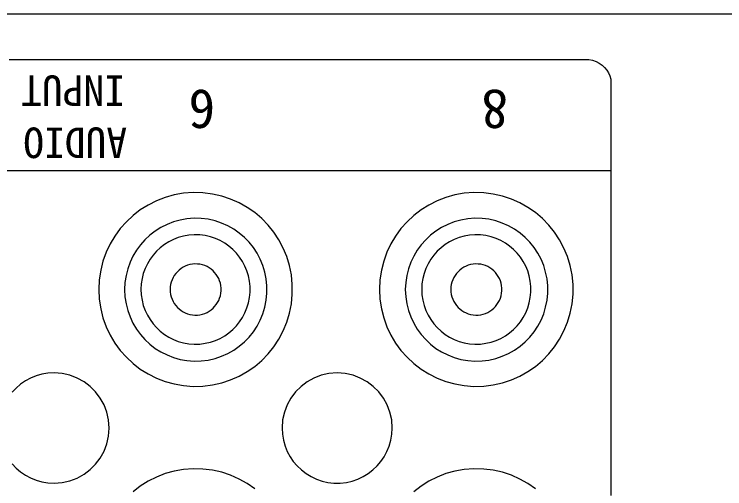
# Model space of a CAD drawing. Units: millimetres on the paper. Extents: x -139 to 141, y -98 to 91.
# Drawn here: x -1.62 to 7.45, y 66.87 to 72.92 of the extents above; entities that cross this region are included whole.
import ezdxf
from ezdxf.enums import TextEntityAlignment as Align

# ---------------------------------------------------------------- set-up
doc = ezdxf.new("R2010")
doc.units = ezdxf.units.MM
doc.layers.add('0-1_外形線', color=4, linetype='Continuous')
doc.styles.add('ＭＳ ゴシック', font='')
doc.styles.get('ＭＳ ゴシック').set_extended_font_data('MS Gothic')

msp = doc.modelspace()

# ---------------------------------------------------------------- linework, layer by layer
at = {"layer": '0-1_外形線'}
msp.add_line((38.696, 72.925), (-34.774, 72.925), dxfattribs=at)
for points in [[(-1.686, 72.349), (-1.525, 72.349), (-1.203, 72.349), (-0.881, 72.349), (-0.721, 72.349), (-0.56, 72.349), (-0.4, 72.349), (-0.24, 72.349), (-0.081, 72.349), (0.078, 72.349), (0.236, 72.349), (0.394, 72.349), (0.472, 72.349), (0.55, 72.349), (0.628, 72.349), (0.706, 72.349), (0.784, 72.349), (0.861, 72.349), (0.938, 72.349), (1.015, 72.349), (1.091, 72.349), (1.168, 72.349), (1.244, 72.349), (1.319, 72.349), (1.395, 72.349), (1.47, 72.349), (1.544, 72.349), (1.618, 72.349), (1.692, 72.349), (1.766, 72.349), (1.839, 72.349), (1.912, 72.349), (1.985, 72.349), (2.057, 72.349), (2.128, 72.349)], [(2.128, 72.349), (2.199, 72.349), (2.27, 72.349), (2.341, 72.349), (2.41, 72.349), (2.48, 72.349), (2.549, 72.349), (2.617, 72.349), (2.685, 72.349), (2.753, 72.349), (2.82, 72.349), (2.886, 72.349), (2.952, 72.349), (3.017, 72.349), (3.082, 72.349), (3.147, 72.349), (3.21, 72.349), (3.273, 72.349), (3.336, 72.349), (3.398, 72.349), (3.459, 72.349), (3.52, 72.349), (3.58, 72.349), (3.639, 72.349), (3.698, 72.349), (3.756, 72.349), (3.814, 72.349), (3.87, 72.349), (3.926, 72.349), (3.982, 72.349), (4.037, 72.349), (4.091, 72.349), (4.144, 72.349), (4.196, 72.349), (4.248, 72.349), (4.299, 72.349), (4.349, 72.349), (4.399, 72.349), (4.447, 72.349), (4.495, 72.349)], [(4.495, 72.349), (4.519, 72.349), (4.542, 72.349), (4.566, 72.349), (4.589, 72.349), (4.611, 72.349), (4.634, 72.349), (4.656, 72.349), (4.679, 72.349), (4.701, 72.349), (4.722, 72.349), (4.744, 72.349), (4.765, 72.349), (4.786, 72.349), (4.807, 72.349), (4.828, 72.349), (4.848, 72.349), (4.869, 72.349), (4.889, 72.349), (4.908, 72.349), (4.928, 72.349), (4.947, 72.349), (4.966, 72.349), (4.985, 72.349), (5.004, 72.349), (5.022, 72.349), (5.041, 72.349), (5.059, 72.349), (5.076, 72.349), (5.094, 72.349), (5.111, 72.349), (5.128, 72.349), (5.145, 72.349), (5.161, 72.349), (5.178, 72.349), (5.194, 72.349), (5.21, 72.349), (5.225, 72.349), (5.24, 72.349), (5.255, 72.349)], [(5.255, 72.349), (5.27, 72.349), (5.285, 72.349), (5.299, 72.349), (5.313, 72.349), (5.327, 72.349), (5.341, 72.349), (5.354, 72.349), (5.367, 72.349), (5.38, 72.349), (5.392, 72.349), (5.404, 72.349), (5.416, 72.349), (5.428, 72.349), (5.44, 72.349), (5.451, 72.349), (5.462, 72.349), (5.472, 72.349), (5.483, 72.349), (5.493, 72.349), (5.503, 72.349), (5.512, 72.349), (5.522, 72.349), (5.531, 72.349), (5.539, 72.349), (5.548, 72.349), (5.556, 72.349), (5.564, 72.349), (5.572, 72.349), (5.579, 72.349), (5.586, 72.349), (5.593, 72.349), (5.599, 72.349), (5.605, 72.349), (5.611, 72.349), (5.617, 72.349), (5.622, 72.349), (5.627, 72.349), (5.632, 72.349), (5.636, 72.349)], [(5.636, 72.349), (5.641, 72.349), (5.644, 72.349), (5.648, 72.349), (5.651, 72.349), (5.654, 72.349), (5.657, 72.349), (5.659, 72.349), (5.661, 72.349), (5.663, 72.349), (5.664, 72.349), (5.665, 72.349), (5.666, 72.349), (5.667, 72.349), (5.667, 72.349)], [(5.667, 72.349), (5.715, 72.346), (5.761, 72.337), (5.805, 72.321), (5.845, 72.301), (5.882, 72.276), (5.914, 72.247), (5.942, 72.213), (5.965, 72.177), (5.981, 72.137), (5.992, 72.095), (5.995, 72.052)], [(5.995, 72.052), (5.995, 72.048), (5.995, 72.039), (5.995, 72.024), (5.995, 72.003), (5.995, 71.978), (5.995, 71.948), (5.995, 71.914), (5.995, 71.876), (5.995, 71.835), (5.995, 71.791), (5.995, 71.696), (5.995, 71.595), (5.995, 71.49), (5.995, 71.385), (5.995, 71.284), (5.995, 71.189), (5.995, 71.145), (5.995, 71.104), (5.995, 71.066), (5.995, 71.032), (5.995, 71.002), (5.995, 70.976), (5.995, 70.956), (5.995, 70.941), (5.995, 70.931), (5.995, 70.928)], [(5.995, 71.996), (5.995, 71.996), (5.995, 71.995), (5.995, 71.993), (5.995, 71.99), (5.995, 71.987), (5.995, 71.983), (5.995, 71.978), (5.995, 71.973), (5.995, 71.967), (5.995, 71.96), (5.995, 71.952), (5.995, 71.944), (5.995, 71.935), (5.995, 71.926), (5.995, 71.915), (5.995, 71.905), (5.995, 71.893), (5.995, 71.881), (5.995, 71.868), (5.995, 71.855), (5.995, 71.841), (5.995, 71.826), (5.995, 71.811), (5.995, 71.795), (5.995, 71.778), (5.995, 71.761), (5.995, 71.743), (5.995, 71.725), (5.995, 71.706), (5.995, 71.686), (5.995, 71.666), (5.995, 71.646), (5.995, 71.625), (5.995, 71.603), (5.995, 71.581), (5.995, 71.558), (5.995, 71.534), (5.995, 71.51), (5.995, 71.486)], [(5.995, 71.486), (5.995, 71.461), (5.995, 71.436), (5.995, 71.41), (5.995, 71.383), (5.995, 71.356), (5.995, 71.329), (5.995, 71.301), (5.995, 71.273), (5.995, 71.244), (5.995, 71.214), (5.995, 71.185), (5.995, 71.154), (5.995, 71.124), (5.995, 71.092), (5.995, 71.061), (5.995, 71.029), (5.995, 70.996), (5.995, 70.963), (5.995, 70.93), (5.995, 70.896), (5.995, 70.862), (5.995, 70.828), (5.995, 70.793), (5.995, 70.758), (5.995, 70.722), (5.995, 70.686), (5.995, 70.65), (5.995, 70.613), (5.995, 70.576), (5.995, 70.538), (5.995, 70.501), (5.995, 70.424), (5.995, 70.346), (5.995, 70.267), (5.995, 70.187), (5.995, 70.105), (5.995, 70.022), (5.995, 69.939), (5.995, 69.854)], [(0.96, 70.928), (0.879, 70.928), (0.797, 70.928), (0.716, 70.928), (0.634, 70.928), (0.552, 70.928), (0.47, 70.928), (0.387, 70.928), (0.305, 70.928), (0.139, 70.928), (-0.027, 70.928), (-0.194, 70.928), (-0.362, 70.928), (-0.53, 70.928), (-0.698, 70.928), (-0.866, 70.928), (-1.204, 70.928), (-1.541, 70.928), (-1.709, 70.928)], [(3.809, 70.928), (3.746, 70.928), (3.682, 70.928), (3.618, 70.928), (3.553, 70.928), (3.487, 70.928), (3.421, 70.928), (3.354, 70.928), (3.287, 70.928), (3.219, 70.928), (3.151, 70.928), (3.082, 70.928), (3.012, 70.928), (2.942, 70.928), (2.871, 70.928), (2.8, 70.928), (2.728, 70.928), (2.656, 70.928), (2.583, 70.928), (2.51, 70.928), (2.436, 70.928), (2.362, 70.928), (2.287, 70.928), (2.212, 70.928), (2.137, 70.928), (2.061, 70.928), (1.985, 70.928), (1.908, 70.928), (1.831, 70.928), (1.753, 70.928), (1.675, 70.928), (1.597, 70.928), (1.519, 70.928), (1.44, 70.928), (1.36, 70.928), (1.281, 70.928), (1.201, 70.928), (1.121, 70.928), (1.04, 70.928), (0.96, 70.928)], [(5.095, 70.928), (5.073, 70.928), (5.051, 70.928), (5.028, 70.928), (5.006, 70.928), (4.983, 70.928), (4.96, 70.928), (4.937, 70.928), (4.913, 70.928), (4.889, 70.928), (4.865, 70.928), (4.841, 70.928), (4.817, 70.928), (4.792, 70.928), (4.768, 70.928), (4.743, 70.928), (4.718, 70.928), (4.692, 70.928), (4.667, 70.928), (4.641, 70.928), (4.615, 70.928), (4.588, 70.928), (4.562, 70.928), (4.535, 70.928), (4.509, 70.928), (4.482, 70.928), (4.454, 70.928), (4.427, 70.928), (4.399, 70.928), (4.372, 70.928), (4.344, 70.928), (4.287, 70.928), (4.23, 70.928), (4.172, 70.928), (4.113, 70.928), (4.053, 70.928), (3.993, 70.928), (3.932, 70.928), (3.871, 70.928), (3.809, 70.928)], [(5.757, 70.928), (5.745, 70.928), (5.733, 70.928), (5.72, 70.928), (5.708, 70.928), (5.695, 70.928), (5.681, 70.928), (5.667, 70.928), (5.654, 70.928), (5.639, 70.928), (5.625, 70.928), (5.61, 70.928), (5.595, 70.928), (5.58, 70.928), (5.564, 70.928), (5.549, 70.928), (5.532, 70.928), (5.516, 70.928), (5.5, 70.928), (5.483, 70.928), (5.466, 70.928), (5.448, 70.928), (5.431, 70.928), (5.413, 70.928), (5.395, 70.928), (5.377, 70.928), (5.358, 70.928), (5.339, 70.928), (5.32, 70.928), (5.301, 70.928), (5.281, 70.928), (5.261, 70.928), (5.241, 70.928), (5.221, 70.928), (5.201, 70.928), (5.18, 70.928), (5.159, 70.928), (5.138, 70.928), (5.116, 70.928), (5.095, 70.928)], [(5.995, 70.928), (5.995, 70.928), (5.995, 70.928), (5.994, 70.928), (5.993, 70.928), (5.991, 70.928), (5.989, 70.928), (5.987, 70.928), (5.985, 70.928), (5.982, 70.928), (5.979, 70.928), (5.976, 70.928), (5.972, 70.928), (5.968, 70.928), (5.964, 70.928), (5.959, 70.928), (5.954, 70.928), (5.949, 70.928), (5.943, 70.928), (5.937, 70.928), (5.931, 70.928), (5.925, 70.928), (5.918, 70.928), (5.911, 70.928), (5.903, 70.928), (5.896, 70.928), (5.888, 70.928), (5.879, 70.928), (5.871, 70.928), (5.862, 70.928), (5.853, 70.928), (5.843, 70.928), (5.834, 70.928), (5.824, 70.928), (5.813, 70.928), (5.803, 70.928), (5.792, 70.928), (5.781, 70.928), (5.769, 70.928), (5.757, 70.928)], [(1.693, 70.143), (1.619, 70.234), (1.538, 70.317), (1.449, 70.393), (1.353, 70.46), (1.25, 70.518), (1.142, 70.566), (1.029, 70.604), (0.911, 70.631), (0.789, 70.646), (0.664, 70.649), (0.54, 70.64), (0.42, 70.619), (0.305, 70.586), (0.194, 70.543), (0.089, 70.49), (-0.011, 70.427), (-0.103, 70.356), (-0.189, 70.276), (-0.266, 70.189), (-0.336, 70.095), (-0.396, 69.994), (-0.446, 69.887), (-0.487, 69.775), (-0.516, 69.659), (-0.534, 69.538), (-0.541, 69.414)], [(5.275, 70.143), (5.202, 70.234), (5.12, 70.317), (5.031, 70.393), (4.935, 70.46), (4.833, 70.518), (4.725, 70.566), (4.612, 70.604), (4.494, 70.631), (4.372, 70.646), (4.247, 70.649), (4.123, 70.64), (4.003, 70.619), (3.888, 70.586), (3.777, 70.543), (3.671, 70.49), (3.572, 70.427), (3.479, 70.356), (3.394, 70.276), (3.316, 70.189), (3.247, 70.095), (3.187, 69.994), (3.136, 69.887), (3.096, 69.775), (3.066, 69.659), (3.048, 69.538), (3.042, 69.414)], [(1.432, 69.948), (1.378, 70.015), (1.318, 70.076), (1.252, 70.132), (1.181, 70.182), (1.106, 70.224), (1.027, 70.26), (0.943, 70.288), (0.857, 70.308), (0.767, 70.319), (0.675, 70.321), (0.585, 70.315), (0.497, 70.299), (0.411, 70.275), (0.33, 70.243), (0.252, 70.204), (0.179, 70.158), (0.111, 70.105), (0.048, 70.046), (-0.009, 69.982), (-0.06, 69.913), (-0.105, 69.838), (-0.142, 69.76), (-0.172, 69.678), (-0.193, 69.592), (-0.207, 69.504), (-0.211, 69.413)], [(5.015, 69.948), (4.96, 70.015), (4.9, 70.076), (4.835, 70.132), (4.764, 70.182), (4.689, 70.224), (4.609, 70.26), (4.526, 70.288), (4.439, 70.308), (4.35, 70.319), (4.258, 70.321), (4.167, 70.315), (4.079, 70.299), (3.994, 70.275), (3.913, 70.243), (3.835, 70.204), (3.762, 70.158), (3.694, 70.105), (3.631, 70.046), (3.574, 69.982), (3.523, 69.913), (3.478, 69.838), (3.441, 69.76), (3.411, 69.678), (3.389, 69.592), (3.376, 69.504), (3.371, 69.413)], [(-0.541, 69.414), (-0.534, 69.289), (-0.516, 69.168), (-0.487, 69.051), (-0.446, 68.938), (-0.396, 68.831), (-0.336, 68.73), (-0.266, 68.636), (-0.189, 68.548), (-0.103, 68.469), (-0.011, 68.398), (0.089, 68.335), (0.194, 68.282), (0.305, 68.239), (0.42, 68.207), (0.54, 68.186), (0.664, 68.177), (0.789, 68.18), (0.911, 68.195), (1.029, 68.222), (1.142, 68.259), (1.25, 68.307), (1.353, 68.365), (1.449, 68.432), (1.538, 68.508), (1.619, 68.591), (1.693, 68.682), (1.757, 68.78), (1.813, 68.884), (1.858, 68.994), (1.893, 69.109), (1.917, 69.228), (1.929, 69.351), (1.929, 69.477), (1.917, 69.599), (1.893, 69.718), (1.858, 69.832), (1.813, 69.941), (1.757, 70.045), (1.693, 70.143)], [(1.257, 69.825), (1.216, 69.877), (1.17, 69.924), (1.12, 69.966), (1.066, 70.004), (1.008, 70.037), (0.947, 70.064), (0.883, 70.086), (0.817, 70.101), (0.748, 70.109), (0.678, 70.111), (0.608, 70.106), (0.54, 70.094), (0.474, 70.076), (0.412, 70.051), (0.352, 70.021), (0.296, 69.986), (0.244, 69.946), (0.196, 69.901), (0.152, 69.851), (0.113, 69.798), (0.079, 69.741), (0.05, 69.681), (0.027, 69.618), (0.011, 69.552), (0, 69.484), (-0.003, 69.415)], [(3.042, 69.414), (3.048, 69.289), (3.066, 69.168), (3.096, 69.051), (3.136, 68.938), (3.187, 68.831), (3.247, 68.73), (3.316, 68.636), (3.394, 68.548), (3.479, 68.469), (3.572, 68.398), (3.671, 68.335), (3.777, 68.282), (3.888, 68.239), (4.003, 68.207), (4.123, 68.186), (4.247, 68.177), (4.372, 68.18), (4.494, 68.195), (4.612, 68.222), (4.725, 68.259), (4.833, 68.307), (4.935, 68.365), (5.031, 68.432), (5.12, 68.508), (5.202, 68.591), (5.275, 68.682), (5.34, 68.78), (5.395, 68.884), (5.441, 68.994), (5.476, 69.109), (5.5, 69.228), (5.512, 69.351), (5.512, 69.477), (5.5, 69.599), (5.476, 69.718), (5.441, 69.832), (5.395, 69.941), (5.34, 70.045), (5.275, 70.143)], [(4.84, 69.825), (4.799, 69.877), (4.753, 69.924), (4.702, 69.966), (4.648, 70.004), (4.591, 70.037), (4.53, 70.064), (4.466, 70.086), (4.399, 70.101), (4.331, 70.109), (4.26, 70.111), (4.19, 70.106), (4.123, 70.094), (4.057, 70.076), (3.995, 70.051), (3.935, 70.021), (3.879, 69.986), (3.827, 69.946), (3.778, 69.901), (3.735, 69.851), (3.695, 69.798), (3.661, 69.741), (3.633, 69.681), (3.61, 69.618), (3.593, 69.552), (3.583, 69.484), (3.58, 69.415)], [(-0.211, 69.413), (-0.207, 69.321), (-0.193, 69.231), (-0.172, 69.145), (-0.142, 69.062), (-0.105, 68.983), (-0.06, 68.908), (-0.009, 68.838), (0.048, 68.774), (0.111, 68.715), (0.179, 68.662), (0.252, 68.616), (0.33, 68.577), (0.411, 68.545), (0.497, 68.521), (0.585, 68.506), (0.675, 68.499), (0.767, 68.501), (0.857, 68.512), (0.943, 68.532), (1.027, 68.56), (1.106, 68.596), (1.181, 68.638), (1.252, 68.688), (1.318, 68.744), (1.378, 68.805), (1.432, 68.873), (1.479, 68.945), (1.52, 69.022), (1.554, 69.103), (1.58, 69.187), (1.597, 69.275), (1.606, 69.366), (1.606, 69.459), (1.597, 69.548), (1.58, 69.635), (1.554, 69.719), (1.52, 69.8), (1.479, 69.876), (1.432, 69.948)], [(3.371, 69.413), (3.376, 69.321), (3.389, 69.231), (3.411, 69.145), (3.441, 69.062), (3.478, 68.983), (3.523, 68.908), (3.574, 68.838), (3.631, 68.774), (3.694, 68.715), (3.762, 68.662), (3.835, 68.616), (3.913, 68.577), (3.994, 68.545), (4.079, 68.521), (4.167, 68.506), (4.258, 68.499), (4.35, 68.501), (4.439, 68.512), (4.526, 68.532), (4.609, 68.56), (4.689, 68.596), (4.764, 68.638), (4.835, 68.688), (4.9, 68.744), (4.96, 68.805), (5.015, 68.873), (5.062, 68.945), (5.103, 69.022), (5.137, 69.103), (5.162, 69.187), (5.18, 69.275), (5.189, 69.366), (5.189, 69.459), (5.18, 69.548), (5.162, 69.635), (5.137, 69.719), (5.103, 69.8), (5.062, 69.876), (5.015, 69.948)], [(-0.003, 69.415), (0, 69.344), (0.011, 69.276), (0.027, 69.209), (0.05, 69.146), (0.079, 69.086), (0.113, 69.028), (0.152, 68.975), (0.196, 68.926), (0.244, 68.881), (0.296, 68.84), (0.352, 68.805), (0.412, 68.775), (0.474, 68.751), (0.54, 68.732), (0.608, 68.72), (0.678, 68.715), (0.748, 68.717), (0.817, 68.726), (0.883, 68.741), (0.947, 68.762), (1.008, 68.789), (1.066, 68.822), (1.12, 68.86), (1.17, 68.903), (1.216, 68.95), (1.257, 69.001), (1.294, 69.057), (1.325, 69.115), (1.35, 69.177), (1.37, 69.242), (1.384, 69.31), (1.391, 69.379), (1.391, 69.45), (1.384, 69.519), (1.37, 69.586), (1.35, 69.65), (1.325, 69.712), (1.294, 69.77), (1.257, 69.825)], [(3.58, 69.415), (3.583, 69.344), (3.593, 69.276), (3.61, 69.209), (3.633, 69.146), (3.661, 69.086), (3.695, 69.028), (3.735, 68.975), (3.778, 68.926), (3.827, 68.881), (3.879, 68.84), (3.935, 68.805), (3.995, 68.775), (4.057, 68.751), (4.123, 68.732), (4.19, 68.72), (4.26, 68.715), (4.331, 68.717), (4.399, 68.726), (4.466, 68.741), (4.53, 68.762), (4.591, 68.789), (4.648, 68.822), (4.702, 68.86), (4.753, 68.903), (4.799, 68.95), (4.84, 69.001), (4.876, 69.057), (4.908, 69.115), (4.933, 69.177), (4.953, 69.242), (4.966, 69.31), (4.973, 69.379), (4.973, 69.45), (4.966, 69.519), (4.953, 69.586), (4.933, 69.65), (4.908, 69.712), (4.876, 69.77), (4.84, 69.825)], [(5.995, 69.854), (5.995, 69.768), (5.995, 69.681), (5.995, 69.594), (5.995, 69.505), (5.995, 69.416), (5.995, 69.326), (5.995, 69.236), (5.995, 69.144), (5.995, 69.052), (5.995, 68.96), (5.995, 68.867), (5.995, 68.774), (5.995, 68.68), (5.995, 68.491), (5.995, 68.301), (5.995, 68.11), (5.995, 67.919), (5.995, 67.728), (5.995, 67.538), (5.995, 67.348), (5.995, 67.159), (5.995, 67.065), (5.995, 66.972), (5.995, 66.879), (5.995, 66.786)], [(0.958, 69.605), (0.938, 69.629), (0.917, 69.651), (0.893, 69.671), (0.868, 69.689), (0.841, 69.704), (0.812, 69.717), (0.783, 69.727), (0.751, 69.734), (0.719, 69.738), (0.686, 69.739), (0.654, 69.737), (0.623, 69.731), (0.592, 69.722), (0.563, 69.711), (0.535, 69.697), (0.509, 69.68), (0.485, 69.661), (0.462, 69.64), (0.442, 69.617), (0.423, 69.592), (0.408, 69.565), (0.394, 69.537), (0.383, 69.508), (0.376, 69.478), (0.371, 69.446), (0.369, 69.414)], [(4.541, 69.605), (4.521, 69.629), (4.5, 69.651), (4.476, 69.671), (4.451, 69.689), (4.424, 69.704), (4.395, 69.717), (4.365, 69.727), (4.334, 69.734), (4.302, 69.738), (4.269, 69.739), (4.237, 69.737), (4.205, 69.731), (4.175, 69.722), (4.146, 69.711), (4.118, 69.697), (4.092, 69.68), (4.068, 69.661), (4.045, 69.64), (4.025, 69.617), (4.006, 69.592), (3.99, 69.565), (3.977, 69.537), (3.966, 69.508), (3.958, 69.478), (3.954, 69.446), (3.952, 69.414)], [(0.369, 69.414), (0.371, 69.381), (0.376, 69.349), (0.383, 69.318), (0.394, 69.288), (0.408, 69.26), (0.423, 69.233), (0.442, 69.208), (0.462, 69.185), (0.485, 69.164), (0.509, 69.145), (0.535, 69.128), (0.563, 69.114), (0.592, 69.103), (0.623, 69.095), (0.654, 69.089), (0.686, 69.087), (0.719, 69.087), (0.751, 69.091), (0.783, 69.099), (0.812, 69.108), (0.841, 69.121), (0.868, 69.136), (0.893, 69.154), (0.917, 69.174), (0.938, 69.196), (0.958, 69.22), (0.975, 69.246), (0.99, 69.274), (1.002, 69.303), (1.011, 69.333), (1.017, 69.365), (1.02, 69.397), (1.02, 69.43), (1.017, 69.462), (1.011, 69.493), (1.002, 69.523), (0.99, 69.552), (0.975, 69.579), (0.958, 69.605)], [(3.952, 69.414), (3.954, 69.381), (3.958, 69.349), (3.966, 69.318), (3.977, 69.288), (3.99, 69.26), (4.006, 69.233), (4.025, 69.208), (4.045, 69.185), (4.068, 69.164), (4.092, 69.145), (4.118, 69.128), (4.146, 69.114), (4.175, 69.103), (4.205, 69.095), (4.237, 69.089), (4.269, 69.087), (4.302, 69.087), (4.334, 69.091), (4.365, 69.099), (4.395, 69.108), (4.424, 69.121), (4.451, 69.136), (4.476, 69.154), (4.5, 69.174), (4.521, 69.196), (4.541, 69.22), (4.558, 69.246), (4.572, 69.274), (4.584, 69.303), (4.594, 69.333), (4.6, 69.365), (4.603, 69.397), (4.603, 69.43), (4.6, 69.462), (4.594, 69.493), (4.584, 69.523), (4.572, 69.552), (4.558, 69.579), (4.541, 69.605)], [(-1.111, 68.348), (-1.191, 68.344), (-1.267, 68.331), (-1.341, 68.31), (-1.411, 68.281), (-1.477, 68.246), (-1.539, 68.204), (-1.595, 68.155), (-1.646, 68.101)], [(-0.408, 67.645), (-0.416, 67.749), (-0.438, 67.848), (-0.473, 67.941), (-0.521, 68.028), (-0.581, 68.106), (-0.65, 68.176), (-0.728, 68.235), (-0.815, 68.283), (-0.908, 68.318), (-1.007, 68.341), (-1.111, 68.348)], [(2.501, 68.348), (2.397, 68.341), (2.298, 68.318), (2.205, 68.283), (2.118, 68.235), (2.04, 68.176), (1.97, 68.106), (1.911, 68.028), (1.863, 67.941), (1.828, 67.848), (1.805, 67.749), (1.798, 67.645)], [(3.204, 67.645), (3.197, 67.749), (3.174, 67.848), (3.139, 67.941), (3.091, 68.028), (3.032, 68.106), (2.962, 68.176), (2.884, 68.235), (2.797, 68.283), (2.704, 68.318), (2.605, 68.341), (2.501, 68.348)], [(-1.111, 66.942), (-1.007, 66.949), (-0.908, 66.971), (-0.815, 67.007), (-0.728, 67.055), (-0.65, 67.114), (-0.581, 67.184), (-0.521, 67.262), (-0.473, 67.348), (-0.438, 67.442), (-0.416, 67.541), (-0.408, 67.645)], [(1.798, 67.645), (1.802, 67.566), (1.815, 67.489), (1.836, 67.415), (1.865, 67.345), (1.9, 67.279), (1.942, 67.218), (1.991, 67.161), (2.045, 67.11), (2.104, 67.064), (2.168, 67.025), (2.236, 66.993), (2.308, 66.969), (2.383, 66.952), (2.461, 66.943), (2.541, 66.943), (2.619, 66.952), (2.694, 66.969), (2.766, 66.993), (2.834, 67.025), (2.898, 67.064), (2.957, 67.11), (3.011, 67.161), (3.06, 67.218), (3.102, 67.279), (3.137, 67.345), (3.166, 67.415), (3.187, 67.489), (3.2, 67.566), (3.204, 67.645)], [(-1.646, 67.189), (-1.595, 67.135), (-1.539, 67.086), (-1.477, 67.044), (-1.411, 67.009), (-1.341, 66.98), (-1.267, 66.959), (-1.191, 66.946), (-1.111, 66.942)], [(1.449, 66.869), (1.353, 66.936), (1.25, 66.994), (1.142, 67.042), (1.029, 67.08), (0.911, 67.107), (0.789, 67.122), (0.664, 67.125), (0.54, 67.116), (0.42, 67.095), (0.305, 67.063), (0.194, 67.02), (0.089, 66.967), (-0.011, 66.904), (-0.103, 66.833)], [(5.031, 66.869), (4.935, 66.936), (4.833, 66.994), (4.725, 67.042), (4.612, 67.08), (4.494, 67.107), (4.372, 67.122), (4.247, 67.125), (4.123, 67.116), (4.003, 67.095), (3.888, 67.063), (3.777, 67.02), (3.671, 66.967), (3.572, 66.904), (3.479, 66.833)]]:
    msp.add_lwpolyline(points, dxfattribs=at)

# ---------------------------------------------------------------- texts
at = {"layer": '0-1_外形線', "style": 'ＭＳ ゴシック'}
for s, height, p in [('INPUT', 0.3897, (-0.206, 72.26)), ('6', 0.501, (0.945, 72.11)), ('8', 0.501, (4.683, 72.11)), ('AUDIO', 0.3897, (-0.179, 71.596))]:
    msp.add_text(s, height=height, rotation=180, dxfattribs=at).set_placement(p, align=Align.BOTTOM_LEFT)

doc.saveas('drawing.dxf')
